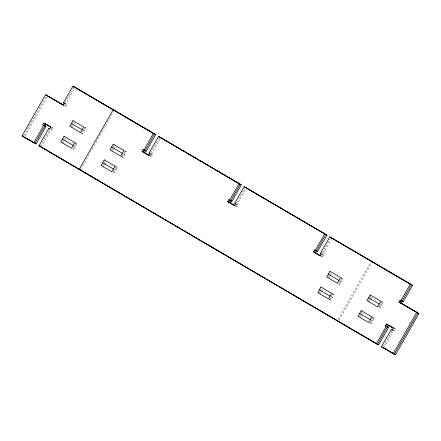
<?xml version="1.0" encoding="UTF-8"?>
<svg xmlns="http://www.w3.org/2000/svg" width="441" height="441" viewBox="0 0 441 441"><rect width="100%" height="100%" fill="white"/><g stroke="black" fill="none" stroke-linecap="round" stroke-linejoin="round"><path stroke-width="0.33" stroke-dasharray="2.21 1.65" d="M23.56 135.9L46.355 95.934M25.071 135.878L47.187 97.103M40.401 145.778L49.607 129.648M64.948 102.747L73.708 87.39M41.233 146.952L51.117 129.621L51.972 130.123L53.047 128.243L51.332 127.24M64.612 103.337L65.781 103.911L74.882 87.963M66.641 104.412L65.466 103.839L64.397 105.724L65.566 106.292L66.641 104.412L65.781 103.911M61.988 142.504L62.953 140.806M63.278 140.244L64.562 137.983M70.929 126.821L72.219 124.566M72.539 123.998L73.509 122.306M63.162 143.071L63.802 141.947M64.772 140.249L65.737 138.557M72.104 127.394L73.068 125.702M73.388 125.139L74.678 122.879M75.913 143.138L72.693 148.782L73.862 149.356L77.081 143.711L75.394 142.719M81.635 133.105L84.854 127.46M81.05 132.818L82.809 133.673L86.028 128.033L84.336 127.041M80.653 169.394L113.613 111.606M102.56 165.551L103.844 163.291M104.17 162.729L104.815 161.599M111.821 149.306L113.111 147.051M113.431 146.484L114.401 144.791M103.409 166.687L104.374 164.995M104.693 164.427L105.983 162.172M112.35 151.009L113.64 148.749M113.96 148.187L114.925 146.495M116.159 166.748L112.94 172.392L114.114 172.966L117.334 167.321L115.641 166.329M121.881 156.715L125.101 151.07M121.297 156.428L123.056 157.288L126.275 151.643L124.583 150.651M150.585 152.988L159.344 137.631M150.833 154.548L150.028 155.96L151.202 156.533L152.272 154.653L150.243 153.578M151.417 154.152L160.513 138.204M236.552 202.634L244.639 188.461M235.88 203.819L237.054 204.387L245.808 189.035M237.908 204.889L236.734 204.321L235.665 206.201L236.834 206.774L237.908 204.889L237.054 204.387M321.853 253.465L330.276 238.697M322.371 254.556L321.296 256.442L322.47 257.009L323.54 255.13L322.685 254.628L331.445 239.27M318.893 293.215L319.857 291.523M320.177 290.961L321.467 288.701M327.834 277.538L328.799 275.846M329.124 275.283L330.408 273.023M320.061 293.789L321.026 292.096M321.351 291.534L322.636 289.274M329.003 278.111L329.973 276.419M330.292 275.857L331.582 273.596M329.598 299.5L332.817 293.855M341.758 278.177L338.539 283.822L339.708 284.39L342.927 278.751L341.24 277.758M329.008 299.213L330.767 300.073L333.986 294.428L332.293 293.436M337.894 319.516L370.517 262.323M339.063 320.089L372.028 262.296M359.459 316.269L360.749 314.009M361.069 313.446L362.359 311.186M368.406 300.586L369.69 298.331M370.016 297.769L371.3 295.509M360.308 317.404L361.278 315.712M361.598 315.144L362.888 312.889M369.255 301.727L370.22 300.034M370.539 299.467L371.829 297.212M373.064 317.465L369.845 323.11L371.013 323.683L374.233 318.038L372.546 317.046M382.005 301.787L378.786 307.432L379.96 308.005L383.179 302.361L381.487 301.368M383.279 346.141L392.143 330.607M383.769 347.905L393.653 330.579L394.508 331.081L395.583 329.201L393.868 328.198M151.103 154.08L152.272 154.653M84.27 127.173L86.028 128.033M82.66 129.996L84.418 130.856L83.288 130.194M124.516 150.783L126.275 151.643M123.491 153.892L124.665 154.466L123.541 153.804M321.197 253.983L323.54 255.13M53.047 128.243L51.873 127.669L50.803 129.555L51.972 130.123M75.328 142.851L77.081 143.711M73.719 145.673L75.472 146.533L73.785 145.541M115.575 166.461L117.334 167.321M341.174 277.891L342.927 278.751M113.965 169.283L115.724 170.143L114.032 169.151M340.149 281L341.317 281.573L340.193 280.911M381.421 301.501L383.179 302.361M380.396 304.61L381.57 305.183L380.44 304.522M332.227 293.568L333.986 294.428M330.618 296.391L332.376 297.251L330.684 296.258M372.48 317.178L374.233 318.038M395.583 329.201L394.414 328.628L393.339 330.507L392.484 330.006M392.165 329.934L394.508 331.081M371.454 320.287L372.623 320.861L371.498 320.199M64.386 105.603L65.566 106.292M150.061 155.866L151.202 156.533M235.125 205.771L236.834 206.774M320.756 256.006L322.47 257.009M81.679 133.017L82.809 133.673M121.931 156.627L123.056 157.288M338.583 283.734L339.708 284.39M378.83 307.344L379.96 308.005M72.737 148.694L73.862 149.356M112.984 172.304L114.114 172.966M329.642 299.411L330.767 300.073M369.889 323.021L371.013 323.683"/><path stroke-width="0.66" d="M50.765 126.903L43.852 123.078L42.783 124.963L45.98 126.611L36.096 143.937L22.05 135.922L45.528 94.765L63.796 105.256M33.753 142.79L43.637 125.465L45.98 126.611M45.125 126.104L46.195 124.224M393.273 327.955L386.388 324.036L385.318 325.916L388.515 327.564L378.632 344.89L376.289 343.748L38.891 145.806L48.775 128.48L49.943 129.048M45.528 94.765L63.223 105.151L64.298 103.266L63.438 102.764L72.875 86.227L75.218 87.373L155.712 134.599L146.28 151.136L143.082 149.488L142.008 151.368L148.86 155.386L149.929 153.507L149.075 153.005L158.506 136.467L160.849 137.614L241.348 184.84L231.911 201.377L228.714 199.729L227.639 201.609L234.491 205.627L235.566 203.748L234.711 203.246L244.143 186.708L326.979 235.075L317.548 251.613L314.35 249.964L313.275 251.85L320.127 255.868L321.197 253.983L320.342 253.481L329.774 236.944L412.616 285.316L403.184 301.853L399.981 300.205L398.912 302.085L418.95 313.612L395.472 354.773L381.426 346.758L391.31 329.433L392.484 330.006M155.712 134.599L153.369 133.452L143.937 149.99L143.082 149.488M142.008 151.368L144.35 152.514L145.425 150.635L146.28 151.136M229.568 200.231L239.005 183.693L241.348 184.84M227.639 201.609L229.982 202.755L231.056 200.87L231.911 201.377M315.205 250.471L324.637 233.928L326.979 235.075M313.275 251.85L315.618 252.991L316.693 251.111L317.548 251.613M376.289 343.748L386.173 326.417L388.515 327.564M400.841 300.707L410.273 284.169L412.616 285.316M387.562 324.609L386.487 326.489L387.347 326.99L377.463 344.316L40.655 146.726M387.661 327.062L388.73 325.182L393.3 327.861M398.912 302.085L401.255 303.232L402.324 301.352L403.184 301.853M393.129 353.627L416.607 312.471M114.291 110.415L113.122 109.842L79.137 169.416L80.312 169.989M63.438 102.764L64.612 103.337M371.195 261.133L372.364 261.7M149.075 153.005L150.243 153.578M228.714 199.729L231.056 200.87M234.711 203.246L235.88 203.819M314.35 249.964L316.693 251.111M320.342 253.481L321.517 254.055M399.981 300.205L402.324 301.352M22.05 135.922L34.927 143.364L44.806 126.038L43.951 125.536L45.026 123.651L50.732 127.002M38.891 145.806L40.065 146.379M381.426 346.758L383.769 347.905M74.044 86.8L154.543 134.025L145.106 150.563L144.251 150.061L143.176 151.941L148.887 155.293M159.681 137.041L240.174 184.266L230.742 200.804L229.888 200.302L228.813 202.182L235.092 205.864M245.312 187.276L325.811 234.502L316.373 251.039L315.519 250.538L314.444 252.417L320.155 255.769M330.948 237.517L411.442 284.743L402.01 301.28L401.156 300.779L400.081 302.658L417.776 313.044L394.304 354.2L382.601 347.332M72.875 86.227L153.369 133.452M158.506 136.467L239.005 183.693M244.143 186.708L324.637 233.928M329.774 236.944L410.273 284.169M144.35 152.514L149.488 155.53M229.982 202.755L234.551 205.434M315.618 252.991L320.183 255.67M401.255 303.232L418.95 313.612M46.696 95.339L63.217 105.03M71.37 123.43L82.076 129.709M111.617 147.04L122.322 153.319M328.269 274.148L338.975 280.426M368.522 297.758L379.227 304.036M43.852 123.078L50.704 127.096L49.629 128.981L48.775 128.48M386.388 324.036L393.24 328.054L392.165 329.934L391.31 329.433M42.783 124.963L43.637 125.465M385.318 325.916L386.173 326.417M62.429 139.108L73.129 145.387M102.676 162.718L113.381 168.997M319.328 289.825L330.033 296.104M359.575 313.435L370.28 319.714M24.393 137.068L36.096 143.937M41.233 146.952L101.259 182.166M102.45 182.861L126.815 197.155M128 197.855L152.371 212.149M153.556 212.849L166.632 220.517M167.823 221.217L200.506 240.389M201.697 241.089L220.715 252.246M221.9 252.941L226.062 255.383M227.253 256.078L240.323 263.751M241.514 264.446L251.618 270.377M252.803 271.072L265.879 278.745M267.07 279.44L277.174 285.366M278.359 286.066L291.435 293.734M292.626 294.434L319.962 310.47M321.153 311.17L337.789 320.932M338.385 321.28L339.57 321.974M340.75 322.669L350.815 328.573M352.001 329.267L373.307 341.764M374.492 342.459L378.632 344.89M384.354 348.247L386.112 349.278M387.281 349.967L395.472 354.773M64.039 136.286L60.819 141.93L71.519 148.209L74.738 142.564L64.039 136.286M72.98 120.608L69.761 126.253L80.466 132.532L83.685 126.887L72.98 120.608M104.285 159.896L101.066 165.54L111.771 171.819L114.991 166.174L104.285 159.896M113.227 144.218L110.007 149.863L120.713 156.142L123.932 150.497L113.227 144.218M320.938 287.003L317.718 292.648L328.424 298.926L331.643 293.282L320.938 287.003M329.879 271.325L326.66 276.97L337.365 283.249L340.584 277.604L329.879 271.325M361.185 310.613L357.965 316.258L368.67 322.536L371.89 316.892L361.185 310.613M370.131 294.935L366.912 300.58L377.617 306.859L380.837 301.214L370.131 294.935"/></g></svg>
